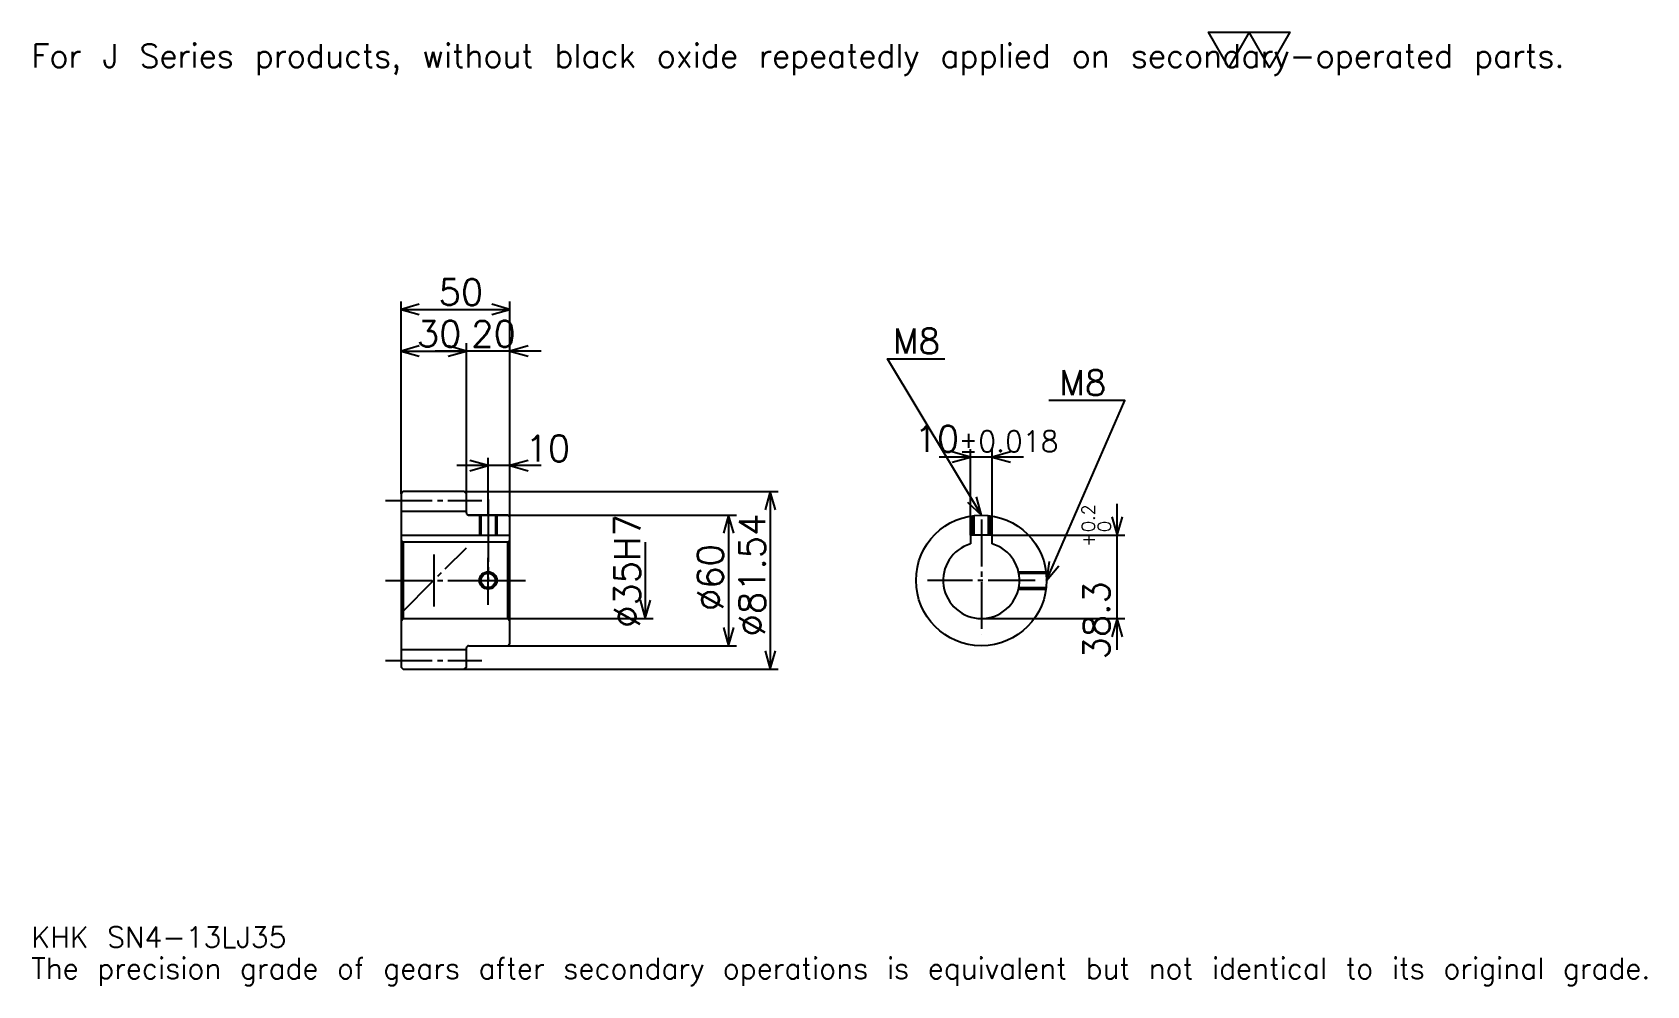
# Model space of a CAD drawing. Extents: x 24 to 766, y 9 to 447.
import ezdxf

# ---------------------------------------------------------------- set-up
doc = ezdxf.new("R2010")
doc.units = 0
doc.linetypes.add('DASHDOT', pattern=[28.695651, 21.521739, -2.391304, 2.391304, -2.391304])
doc.layers.get('0').update_dxf_attribs({"linetype": 'CONTINUOUS'})
doc.layers.add('DASHDOT', color=6, linetype='DASHDOT')
doc.styles.add('KANJI', font='TXT', dxfattribs={"bigfont": 'BIGFONT'})

msp = doc.modelspace()

# ---------------------------------------------------------------- linework, layer by layer
at = {"color": 5}
for p, q in [((193.695663, 235.660858), (193.695663, 322.943481)), ((193.695663, 319.356506), (243.695663, 319.356506)), ((243.695663, 235.660858), (243.695663, 322.943481)), ((193.695663, 300.226074), (223.695663, 300.226074)), ((258.043488, 300.226074), (209.347839, 300.226074)), ((223.695663, 235.660858), (223.695663, 303.813019)), ((455.217407, 215.691299), (455.217407, 255.147812)), ((465.217407, 215.691299), (465.217407, 255.147812)), ((258.043488, 247.617371), (219.347839, 247.617371)), ((233.695663, 235.660858), (233.695663, 251.20433)), ((479.565247, 251.560852), (440.869568, 251.560852)), ((193.695663, 234.660858), (193.695663, 235.660858)), ((222.695663, 235.660858), (243.695663, 235.660858)), ((223.695663, 234.660858), (223.695663, 235.660858)), ((233.695663, 224.891296), (233.695663, 235.660858)), ((233.695663, 224.891296), (233.695663, 235.660858)), ((243.695663, 235.660858), (366.847839, 235.660858)), ((243.695663, 223.891296), (243.695663, 235.660858)), ((363.260864, 235.660858), (363.260864, 154.121735)), ((522.608704, 163.043472), (522.608704, 230.039124)), ((224.695663, 224.891296), (243.695663, 224.891296)), ((243.695663, 224.891296), (347.717407, 224.891296)), ((344.130432, 224.891296), (344.130432, 164.891296)), ((465.217407, 215.691299), (526.195618, 215.691299)), ((305.869568, 212.391296), (305.869568, 177.391296)), ((243.695663, 177.391296), (309.456543, 177.391296)), ((460.217407, 177.391296), (526.195618, 177.391296)), ((224.695663, 164.891296), (243.695663, 164.891296)), ((243.695663, 164.891296), (347.717407, 164.891296)), ((222.695663, 154.121735), (243.695663, 154.121735)), ((243.695663, 154.121735), (366.847839, 154.121735))]:
    msp.add_line(p, q, dxfattribs=at)
at = {"color": 4}
for p, q in [((193.695663, 226.660858), (223.695663, 226.660858)), ((193.695663, 215.691299), (243.695663, 215.691299)), ((194.695663, 212.391296), (194.695663, 177.391296)), ((242.695663, 212.391296), (243.695663, 213.391296)), ((242.695663, 177.391296), (243.695663, 176.391296)), ((193.695663, 163.121735), (223.695663, 163.121735))]:
    msp.add_line(p, q, dxfattribs=at)
at = {"color": 7}
msp.add_line((208.695663, 206.847824), (208.695663, 182.934769), dxfattribs=at)
msp.add_lwpolyline([(573.913025, 430.434784), (564.586914, 446.600006), (601.891296, 446.600006), (592.565186, 430.434784), (583.239136, 446.600006), (573.913025, 430.434784)], dxfattribs=at)
at = {"color": 5}
for points in [[(202.065231, 321.747803), (193.695663, 319.356506), (202.065231, 316.96521)], [(235.326096, 316.96521), (243.695663, 319.356506), (235.326096, 321.747803)], [(202.065231, 302.617371), (193.695663, 300.226074), (202.065231, 297.834778)], [(215.326096, 297.834778), (223.695663, 300.226074), (215.326096, 302.617371)], [(215.326096, 297.834778), (223.695663, 300.226074), (215.326096, 302.617371)], [(252.065231, 302.617371), (243.695663, 300.226074), (252.065231, 297.834778)], [(460.217407, 224.891296), (417.17392, 296.630432), (443.478271, 296.630432)], [(490.217407, 194.891296), (526.086975, 277.5), (491.173889, 277.5)], [(446.847839, 249.169556), (455.217407, 251.560852), (446.847839, 253.952164)], [(473.586975, 253.952164), (465.217407, 251.560852), (473.586975, 249.169556)], [(225.326096, 245.226074), (233.695663, 247.617371), (225.326096, 250.008667)], [(252.065231, 250.008667), (243.695663, 247.617371), (252.065231, 245.226074)], [(365.652191, 227.29129), (363.260864, 235.660858), (360.869568, 227.29129)], [(453.860779, 230.83783), (460.217407, 224.891296), (457.961792, 233.298462)], [(346.521759, 216.521729), (344.130432, 224.891296), (341.739136, 216.521729)], [(520.217407, 224.060852), (522.608704, 215.691299), (525, 224.060852)], [(491.357422, 203.520798), (490.217407, 194.891296), (495.744324, 201.615967)], [(303.478271, 185.760864), (305.869568, 177.391296), (308.260864, 185.760864)], [(341.739136, 173.260864), (344.130432, 164.891296), (346.521759, 173.260864)], [(525, 169.021729), (522.608704, 177.391296), (520.217407, 169.021729)], [(360.869568, 162.491302), (363.260864, 154.121735), (365.652191, 162.491302)]]:
    msp.add_lwpolyline(points, dxfattribs=at)
at = {"color": 4}
for points in [[(223.695663, 225.891296), (223.695663, 234.660858), (222.695663, 235.660858), (194.695663, 235.660858), (193.695663, 234.660858), (193.695663, 176.391296)], [(224.695663, 164.891296), (242.695663, 164.891296), (243.695663, 165.891296), (243.695663, 223.891296), (242.695663, 224.891296), (224.695663, 224.891296)], [(229.695663, 224.891296), (229.695663, 215.691299)], [(230.370667, 224.891296), (230.370667, 215.691299)], [(237.02066, 224.891296), (237.02066, 215.691299)], [(237.695663, 224.891296), (237.695663, 215.691299)], [(456.217407, 215.691299), (456.217407, 224.623428)], [(456.892395, 215.691299), (456.892395, 224.706467)], [(463.542419, 215.691299), (463.542419, 224.706467)], [(464.217407, 215.691299), (464.217407, 224.623428)], [(465.217407, 211.661804), (465.217407, 215.691299), (455.217407, 215.691299), (455.217407, 211.661804)], [(193.695663, 176.391296), (194.695663, 177.391296), (242.695663, 177.391296), (242.695663, 212.391296), (194.695663, 212.391296), (193.695663, 213.391296)], [(477.254089, 198.891296), (489.949524, 198.891296)], [(477.398621, 198.216293), (490.032593, 198.216293)], [(477.254089, 190.891296), (489.949524, 190.891296)], [(477.398621, 191.566299), (490.032593, 191.566299)], [(193.695663, 176.391296), (193.695663, 155.121735), (194.695663, 154.121735), (222.695663, 154.121735), (223.695663, 155.121735), (223.695663, 163.891296)]]:
    msp.add_lwpolyline(points, dxfattribs=at)
for centre, radius in [((460.217407, 194.891296), 30), ((233.695663, 194.891296), 3.325)]:
    msp.add_circle(centre, radius, dxfattribs=at)
at = {"color": 7}
msp.add_circle((233.695663, 194.891296), 4, dxfattribs=at)
at = {"color": 4}
for centre, radius, start, end in [((224.695663, 225.891296), 1, 180, 270), ((460.217407, 194.891296), 17.5, 106.601549926, 73.398450074), ((224.695663, 163.891296), 1, 90, 180)]:
    msp.add_arc(centre, radius, start, end, dxfattribs=at)
at = {"layer": 'DASHDOT', "color": 7}
for p, q in [((186.521744, 231.660858), (230.869568, 231.660858)), ((233.695663, 224.891296), (233.695663, 194.891296)), ((460.217407, 222.865204), (460.217407, 170.217377)), ((193.695663, 179.891296), (223.695663, 209.891296)), ((186.521744, 194.891296), (250.869568, 194.891296)), ((484.891296, 194.891296), (435.543488, 194.891296)), ((186.521744, 158.121735), (230.869568, 158.121735))]:
    msp.add_line(p, q, dxfattribs=at)
for points in [[(233.695663, 232.065216), (233.695663, 208.51738)], [(233.695663, 183.717377), (233.695663, 206.065216)], [(222.521759, 194.891296), (244.869568, 194.891296)]]:
    msp.add_lwpolyline(points, dxfattribs=at)

# ---------------------------------------------------------------- texts
at = {"color": 7, "style": 'KANJI'}
for s, height, p in [('For J Series products, without black oxide repeatedly applied on secondary-operated parts.', 10.76087, (23.913044, 430.434784)), ('50', 11.956522, (210.92392, 321.269531)), ('30', 11.956522, (200.92392, 302.139099)), ('20', 11.956522, (225.92392, 302.139099)), ('M8', 11.478261, (419.565247, 299.021729)), ('M8', 11.478261, (495.956543, 279.891296)), ('10', 11.956522, (250.869568, 249.530411)), ('10', 11.956522, (429.558502, 253.952164)), ('%%p0.018', 9.565217, (449.76355, 253.952164)), ('KHK SN4-13LJ35', 9.565217, (23.913044, 26.304348)), ('The precision grade of gears after secondary operations is equivalent but not identical to its original grade.', 9.565217, (23.913044, 11.956522))]:
    msp.add_text(s, height=height, dxfattribs=at).set_placement(p)
for s, height, p in [('%%c35H7', 11.956522, (303.478271, 173.070648)), ('%%c81.54', 11.956522, (360.869568, 169.184784)), ('0.2', 5.978261, (512.32605, 217.067184)), ('+', 5.978261, (512.32605, 210.371521)), ('0', 5.978261, (519.739136, 217.067184)), ('%%c60', 11.956522, (341.739136, 180.842377)), ('38.3', 11.956522, (519.021729, 158.618973))]:
    msp.add_text(s, height=height, rotation=90, dxfattribs=at).set_placement(p)

doc.saveas('drawing.dxf')
